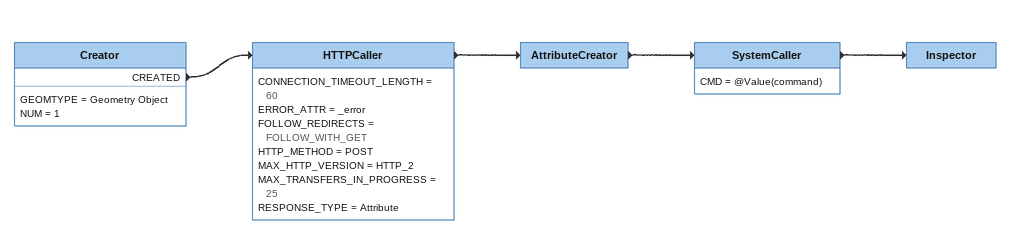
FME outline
Creator
    GEOMTYPE = Geometry Object
    NUM = 1
    CREATED -> HTTPCaller
HTTPCaller
    CONNECTION_TIMEOUT_LENGTH = 60
    ERROR_ATTR = _error
    FOLLOW_REDIRECTS = FOLLOW_WITH_GET
    HTTP_METHOD = POST
    MAX_HTTP_VERSION = HTTP_2
    MAX_TRANSFERS_IN_PROGRESS = 25
    RESPONSE_TYPE = Attribute
    -> AttributeCreator
AttributeCreator
    -> SystemCaller
SystemCaller
    CMD = @Value(command)
    -> Inspector
Inspector
